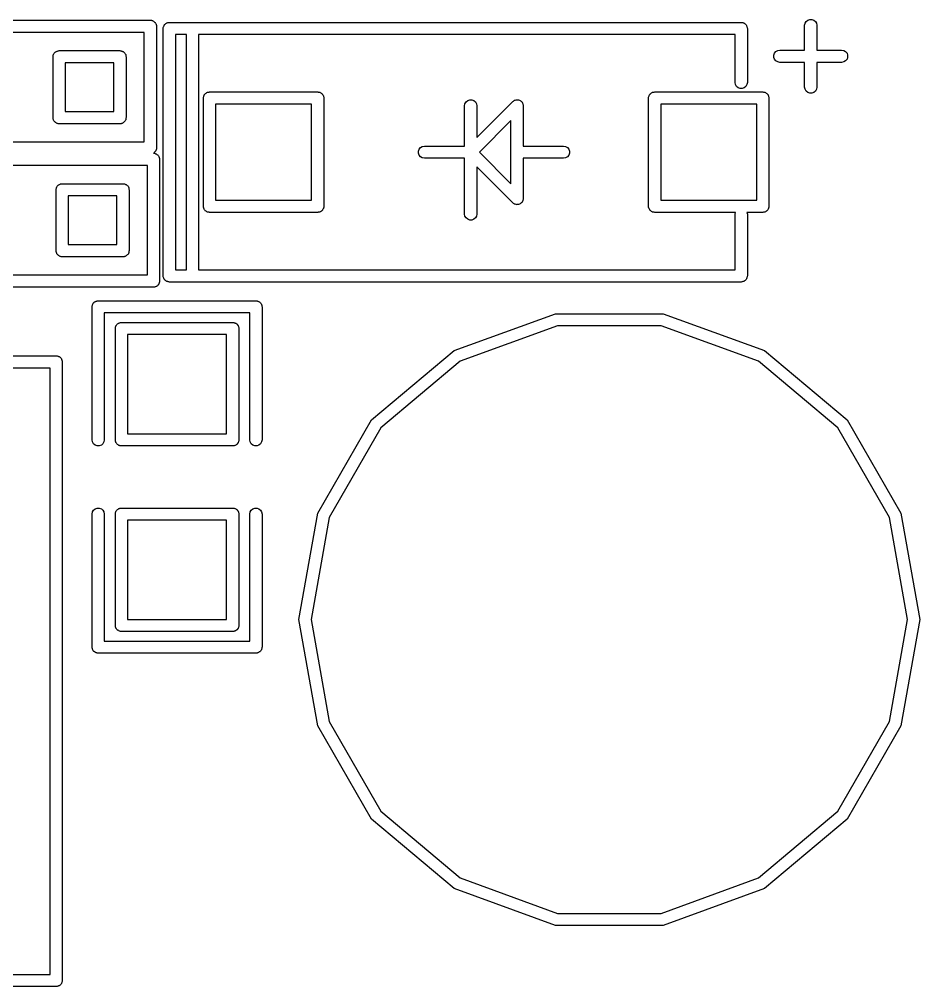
# Model space of a CAD drawing. Extents: x 105.1 to 166.9, y -128.1 to -71.6.
# Drawn here: x 155.88 to 163.28, y -128.13 to -120.19 of the extents above; entities that cross this region are included whole.
import ezdxf

# ---------------------------------------------------------------- set-up
doc = ezdxf.new("R2010")
doc.units = 0
doc.header["$MEASUREMENT"] = 0
doc.layers.add('BLACK', color=7, linetype='CONTINUOUS')

msp = doc.modelspace()

# ---------------------------------------------------------------- linework, layer by layer
at = {"layer": 'Black'}
for p, q in [((154.961, -120.193), (156.961, -120.193)), ((156.961, -120.193), (156.965, -120.194)), ((156.965, -120.194), (156.97, -120.194)), ((156.97, -120.194), (156.974, -120.196)), ((156.974, -120.196), (156.978, -120.196)), ((156.978, -120.196), (156.982, -120.199)), ((156.982, -120.199), (156.986, -120.2)), ((156.986, -120.2), (156.989, -120.203)), ((156.989, -120.203), (156.993, -120.205)), ((156.993, -120.205), (156.996, -120.208)), ((156.996, -120.208), (156.999, -120.211)), ((156.999, -120.211), (157.001, -120.215)), ((157.001, -120.215), (157.004, -120.218)), ((157.004, -120.218), (157.006, -120.223)), ((157.006, -120.223), (157.008, -120.226)), ((157.008, -120.226), (157.009, -120.231)), ((157.009, -120.231), (157.01, -120.235)), ((157.01, -120.235), (157.01, -120.239)), ((157.01, -120.239), (157.011, -120.243)), ((157.011, -120.243), (157.011, -121.243)), ((157.067, -120.252), (157.069, -120.248)), ((157.067, -120.256), (157.067, -120.252)), ((157.067, -120.261), (157.067, -120.256)), ((157.069, -120.248), (157.07, -120.244)), ((157.07, -120.244), (157.072, -120.24)), ((157.072, -120.24), (157.073, -120.236)), ((157.073, -120.236), (157.076, -120.232)), ((157.076, -120.232), (157.078, -120.229)), ((157.078, -120.229), (157.082, -120.226)), ((157.082, -120.226), (157.085, -120.222)), ((157.085, -120.222), (157.088, -120.22)), ((157.088, -120.22), (157.092, -120.217)), ((157.092, -120.217), (157.096, -120.216)), ((157.096, -120.216), (157.1, -120.214)), ((157.1, -120.214), (157.104, -120.213)), ((157.104, -120.213), (157.108, -120.211)), ((157.108, -120.211), (157.112, -120.211)), ((157.112, -120.211), (157.117, -120.211)), ((157.117, -120.211), (161.816, -120.211)), ((161.816, -120.211), (161.82, -120.211)), ((161.82, -120.211), (161.824, -120.211)), ((161.824, -120.211), (161.828, -120.213)), ((161.828, -120.213), (161.833, -120.214)), ((161.833, -120.214), (161.837, -120.216)), ((161.837, -120.216), (161.841, -120.217)), ((161.841, -120.217), (161.844, -120.22)), ((161.844, -120.22), (161.848, -120.222)), ((161.848, -120.222), (161.851, -120.226)), ((161.851, -120.226), (161.854, -120.229)), ((161.854, -120.229), (161.856, -120.232)), ((161.856, -120.232), (161.859, -120.236)), ((161.859, -120.236), (161.86, -120.24)), ((161.86, -120.24), (161.863, -120.244)), ((161.863, -120.244), (161.863, -120.248)), ((161.863, -120.248), (161.865, -120.252)), ((161.865, -120.252), (161.865, -120.256)), ((161.865, -120.256), (161.866, -120.261)), ((162.337, -120.235), (162.34, -120.218)), ((162.337, -120.439), (162.337, -120.235)), ((162.34, -120.218), (162.349, -120.203)), ((162.349, -120.203), (162.362, -120.192)), ((162.362, -120.192), (162.379, -120.186)), ((162.379, -120.186), (162.396, -120.186)), ((162.396, -120.186), (162.412, -120.192)), ((162.412, -120.192), (162.426, -120.203)), ((162.426, -120.203), (162.434, -120.218)), ((162.434, -120.218), (162.437, -120.235)), ((162.437, -120.235), (162.437, -120.439)), ((156.911, -120.293), (155.011, -120.293)), ((156.911, -121.193), (156.911, -120.293)), ((157.067, -122.293), (157.067, -120.261)), ((157.167, -120.311), (157.167, -122.243)), ((157.257, -120.311), (157.167, -120.311)), ((157.257, -122.243), (157.257, -120.311)), ((161.766, -120.311), (157.357, -120.311)), ((157.357, -120.311), (157.357, -122.243)), ((161.766, -120.705), (161.766, -120.311)), ((161.866, -120.261), (161.866, -120.705)), ((156.161, -120.493), (156.162, -120.489)), ((156.161, -120.993), (156.161, -120.493)), ((156.162, -120.485), (156.163, -120.481)), ((156.162, -120.489), (156.162, -120.485)), ((156.163, -120.481), (156.164, -120.476)), ((156.164, -120.476), (156.166, -120.472)), ((156.166, -120.472), (156.168, -120.468)), ((156.168, -120.468), (156.17, -120.465)), ((156.17, -120.465), (156.173, -120.461)), ((156.173, -120.461), (156.176, -120.458)), ((156.176, -120.458), (156.179, -120.455)), ((156.179, -120.455), (156.183, -120.453)), ((156.183, -120.453), (156.186, -120.45)), ((156.186, -120.45), (156.19, -120.449)), ((156.19, -120.449), (156.194, -120.446)), ((156.194, -120.446), (156.198, -120.446)), ((156.198, -120.446), (156.202, -120.444)), ((156.202, -120.444), (156.207, -120.444)), ((156.207, -120.444), (156.211, -120.443)), ((156.211, -120.443), (156.711, -120.443)), ((156.711, -120.443), (156.715, -120.444)), ((156.715, -120.444), (156.72, -120.444)), ((156.72, -120.444), (156.724, -120.446)), ((156.724, -120.446), (156.728, -120.446)), ((156.728, -120.446), (156.732, -120.449)), ((156.732, -120.449), (156.736, -120.45)), ((156.736, -120.45), (156.739, -120.453)), ((156.739, -120.453), (156.743, -120.455)), ((156.743, -120.455), (156.746, -120.458)), ((156.746, -120.458), (156.749, -120.461)), ((156.749, -120.461), (156.751, -120.465)), ((156.751, -120.465), (156.754, -120.468)), ((156.754, -120.468), (156.756, -120.472)), ((156.756, -120.472), (156.758, -120.476)), ((156.758, -120.476), (156.759, -120.481)), ((156.759, -120.481), (156.76, -120.485)), ((156.76, -120.485), (156.76, -120.489)), ((156.76, -120.489), (156.761, -120.493)), ((156.761, -120.493), (156.761, -120.993)), ((162.084, -120.481), (162.09, -120.464)), ((162.084, -120.498), (162.084, -120.481)), ((162.09, -120.464), (162.101, -120.451)), ((162.101, -120.451), (162.116, -120.442)), ((162.116, -120.442), (162.133, -120.439)), ((162.133, -120.439), (162.337, -120.439)), ((162.437, -120.439), (162.641, -120.439)), ((162.641, -120.439), (162.658, -120.442)), ((162.658, -120.442), (162.673, -120.451)), ((162.673, -120.451), (162.685, -120.464)), ((162.685, -120.464), (162.69, -120.481)), ((162.69, -120.481), (162.69, -120.498)), ((156.261, -120.543), (156.261, -120.943)), ((156.661, -120.543), (156.261, -120.543)), ((156.661, -120.943), (156.661, -120.543)), ((162.09, -120.514), (162.084, -120.498)), ((162.101, -120.528), (162.09, -120.514)), ((162.116, -120.536), (162.101, -120.528)), ((162.133, -120.539), (162.116, -120.536)), ((162.337, -120.539), (162.133, -120.539)), ((162.337, -120.743), (162.337, -120.539)), ((162.641, -120.539), (162.437, -120.539)), ((162.437, -120.539), (162.437, -120.743)), ((162.658, -120.536), (162.641, -120.539)), ((162.673, -120.528), (162.658, -120.536)), ((162.685, -120.514), (162.673, -120.528)), ((162.69, -120.498), (162.685, -120.514)), ((161.769, -120.722), (161.766, -120.705)), ((161.777, -120.737), (161.769, -120.722)), ((161.863, -120.722), (161.854, -120.737)), ((161.866, -120.705), (161.863, -120.722)), ((157.4, -120.815), (157.402, -120.811)), ((157.402, -120.811), (157.404, -120.807)), ((157.404, -120.807), (157.406, -120.804)), ((157.406, -120.804), (157.409, -120.8)), ((157.409, -120.8), (157.412, -120.797)), ((157.412, -120.797), (157.415, -120.794)), ((157.415, -120.794), (157.419, -120.792)), ((157.419, -120.792), (157.422, -120.789)), ((157.422, -120.789), (157.426, -120.787)), ((157.426, -120.787), (157.43, -120.785)), ((157.43, -120.785), (157.434, -120.784)), ((157.434, -120.784), (157.438, -120.783)), ((157.438, -120.783), (157.443, -120.783)), ((157.443, -120.783), (157.447, -120.782)), ((157.447, -120.782), (158.336, -120.782)), ((158.336, -120.782), (158.34, -120.783)), ((158.34, -120.783), (158.345, -120.783)), ((158.345, -120.783), (158.349, -120.784)), ((158.349, -120.784), (158.353, -120.785)), ((158.353, -120.785), (158.357, -120.787)), ((158.357, -120.787), (158.361, -120.789)), ((158.361, -120.789), (158.364, -120.792)), ((158.364, -120.792), (158.368, -120.794)), ((158.368, -120.794), (158.371, -120.797)), ((158.371, -120.797), (158.374, -120.8)), ((158.374, -120.8), (158.376, -120.804)), ((158.376, -120.804), (158.379, -120.807)), ((158.379, -120.807), (158.381, -120.811)), ((158.381, -120.811), (158.383, -120.815)), ((161.058, -120.815), (161.06, -120.811)), ((161.06, -120.811), (161.061, -120.807)), ((161.061, -120.807), (161.064, -120.804)), ((161.064, -120.804), (161.066, -120.8)), ((161.066, -120.8), (161.07, -120.797)), ((161.07, -120.797), (161.072, -120.794)), ((161.072, -120.794), (161.076, -120.792)), ((161.076, -120.792), (161.079, -120.789)), ((161.079, -120.789), (161.084, -120.787)), ((161.084, -120.787), (161.087, -120.785)), ((161.087, -120.785), (161.092, -120.784)), ((161.092, -120.784), (161.096, -120.783)), ((161.096, -120.783), (161.1, -120.783)), ((161.1, -120.783), (161.105, -120.782)), ((161.105, -120.782), (161.993, -120.782)), ((161.791, -120.749), (161.777, -120.737)), ((161.807, -120.754), (161.791, -120.749)), ((161.824, -120.754), (161.807, -120.754)), ((161.841, -120.749), (161.824, -120.754)), ((161.854, -120.737), (161.841, -120.749)), ((161.993, -120.782), (161.998, -120.783)), ((161.998, -120.783), (162.002, -120.783)), ((162.002, -120.783), (162.006, -120.784)), ((162.006, -120.784), (162.011, -120.785)), ((162.011, -120.785), (162.014, -120.787)), ((162.014, -120.787), (162.018, -120.789)), ((162.018, -120.789), (162.022, -120.792)), ((162.022, -120.792), (162.026, -120.794)), ((162.026, -120.794), (162.028, -120.797)), ((162.028, -120.797), (162.032, -120.8)), ((162.032, -120.8), (162.034, -120.804)), ((162.034, -120.804), (162.037, -120.807)), ((162.037, -120.807), (162.038, -120.811)), ((162.038, -120.811), (162.04, -120.815)), ((162.34, -120.76), (162.337, -120.743)), ((162.349, -120.775), (162.34, -120.76)), ((162.362, -120.787), (162.349, -120.775)), ((162.379, -120.793), (162.362, -120.787)), ((162.396, -120.793), (162.379, -120.793)), ((162.412, -120.787), (162.396, -120.793)), ((162.426, -120.775), (162.412, -120.787)), ((162.434, -120.76), (162.426, -120.775)), ((162.437, -120.743), (162.434, -120.76)), ((157.397, -120.832), (157.398, -120.828)), ((157.397, -121.721), (157.397, -120.832)), ((157.398, -120.824), (157.399, -120.819)), ((157.398, -120.828), (157.398, -120.824)), ((157.399, -120.819), (157.4, -120.815)), ((157.497, -120.882), (157.497, -121.671)), ((158.286, -120.882), (157.497, -120.882)), ((158.286, -121.671), (158.286, -120.882)), ((158.383, -120.815), (158.384, -120.819)), ((158.384, -120.819), (158.385, -120.824)), ((158.385, -120.824), (158.385, -120.828)), ((158.385, -120.828), (158.386, -120.832)), ((158.386, -120.832), (158.386, -121.721)), ((159.543, -120.896), (159.546, -120.879)), ((159.546, -120.879), (159.555, -120.864)), ((159.555, -120.864), (159.568, -120.852)), ((159.568, -120.852), (159.585, -120.846)), ((159.585, -120.846), (159.602, -120.846)), ((159.602, -120.846), (159.618, -120.852)), ((159.618, -120.852), (159.632, -120.864)), ((159.632, -120.864), (159.64, -120.879)), ((159.64, -120.879), (159.643, -120.896)), ((159.643, -121.156), (159.939, -120.86)), ((159.939, -120.86), (159.944, -120.857)), ((159.944, -120.857), (159.949, -120.852)), ((159.949, -120.852), (159.951, -120.852)), ((159.951, -120.852), (159.953, -120.85)), ((159.953, -120.85), (159.959, -120.849)), ((159.959, -120.849), (159.966, -120.846)), ((159.966, -120.846), (159.968, -120.846)), ((159.968, -120.846), (159.97, -120.846)), ((159.97, -120.846), (159.976, -120.846)), ((159.976, -120.846), (159.983, -120.846)), ((159.983, -120.846), (159.985, -120.847)), ((159.985, -120.847), (159.987, -120.847)), ((159.987, -120.847), (159.993, -120.85)), ((159.993, -120.85), (159.999, -120.852)), ((159.999, -120.852), (160.001, -120.854)), ((160.001, -120.854), (160.003, -120.855)), ((160.003, -120.855), (160.007, -120.859)), ((160.007, -120.859), (160.013, -120.864)), ((160.013, -120.864), (160.014, -120.865)), ((160.014, -120.865), (160.015, -120.867)), ((160.015, -120.867), (160.018, -120.873)), ((160.018, -120.873), (160.021, -120.879)), ((160.021, -120.879), (160.022, -120.881)), ((160.022, -120.881), (160.022, -120.883)), ((160.022, -120.883), (160.023, -120.889)), ((160.023, -120.889), (160.024, -120.896)), ((161.054, -120.832), (161.055, -120.828)), ((161.054, -121.721), (161.054, -120.832)), ((161.055, -120.824), (161.057, -120.819)), ((161.055, -120.828), (161.055, -120.824)), ((161.057, -120.819), (161.058, -120.815)), ((161.154, -120.882), (161.154, -121.671)), ((161.944, -120.882), (161.154, -120.882)), ((161.944, -121.671), (161.944, -120.882)), ((162.04, -120.815), (162.041, -120.819)), ((162.041, -120.819), (162.043, -120.824)), ((162.043, -120.824), (162.043, -120.828)), ((162.043, -120.828), (162.043, -120.832)), ((162.043, -120.832), (162.043, -121.721)), ((156.261, -120.943), (156.661, -120.943)), ((159.543, -121.227), (159.543, -120.896)), ((159.643, -120.896), (159.643, -121.156)), ((160.024, -120.896), (160.024, -121.227)), ((156.162, -120.998), (156.161, -120.993)), ((156.162, -121.002), (156.162, -120.998)), ((156.163, -121.006), (156.162, -121.002)), ((156.164, -121.01), (156.163, -121.006)), ((156.166, -121.014), (156.164, -121.01)), ((156.168, -121.018), (156.166, -121.014)), ((156.17, -121.022), (156.168, -121.018)), ((156.173, -121.025), (156.17, -121.022)), ((156.176, -121.028), (156.173, -121.025)), ((156.179, -121.032), (156.176, -121.028)), ((156.183, -121.034), (156.179, -121.032)), ((156.186, -121.037), (156.183, -121.034)), ((156.19, -121.038), (156.186, -121.037)), ((156.194, -121.04), (156.19, -121.038)), ((156.198, -121.041), (156.194, -121.04)), ((156.202, -121.043), (156.198, -121.041)), ((156.207, -121.043), (156.202, -121.043)), ((156.211, -121.043), (156.207, -121.043)), ((156.711, -121.043), (156.211, -121.043)), ((156.715, -121.043), (156.711, -121.043)), ((156.72, -121.043), (156.715, -121.043)), ((156.724, -121.041), (156.72, -121.043)), ((156.728, -121.04), (156.724, -121.041)), ((156.732, -121.038), (156.728, -121.04)), ((156.736, -121.037), (156.732, -121.038)), ((156.739, -121.034), (156.736, -121.037)), ((156.743, -121.032), (156.739, -121.034)), ((156.746, -121.028), (156.743, -121.032)), ((156.749, -121.025), (156.746, -121.028)), ((156.751, -121.022), (156.749, -121.025)), ((156.754, -121.018), (156.751, -121.022)), ((156.756, -121.014), (156.754, -121.018)), ((156.758, -121.01), (156.756, -121.014)), ((156.759, -121.006), (156.758, -121.01)), ((156.76, -121.002), (156.759, -121.006)), ((156.761, -120.993), (156.76, -120.998)), ((156.76, -120.998), (156.76, -121.002)), ((159.924, -121.016), (159.664, -121.277)), ((159.924, -121.537), (159.924, -121.016)), ((155.011, -121.193), (156.911, -121.193)), ((156.989, -121.284), (156.987, -121.286)), ((156.987, -121.286), (156.991, -121.286)), ((156.993, -121.281), (156.989, -121.284)), ((156.991, -121.286), (156.995, -121.286)), ((156.996, -121.278), (156.993, -121.281)), ((156.995, -121.286), (156.999, -121.288)), ((156.999, -121.275), (156.996, -121.278)), ((157.001, -121.272), (156.999, -121.275)), ((156.999, -121.288), (157.003, -121.289)), ((157.004, -121.268), (157.001, -121.272)), ((157.003, -121.289), (157.007, -121.291)), ((157.006, -121.264), (157.004, -121.268)), ((157.008, -121.26), (157.006, -121.264)), ((157.009, -121.256), (157.008, -121.26)), ((157.01, -121.252), (157.009, -121.256)), ((157.011, -121.243), (157.01, -121.247)), ((157.01, -121.247), (157.01, -121.252)), ((159.163, -121.268), (159.169, -121.252)), ((159.163, -121.285), (159.163, -121.268)), ((159.169, -121.302), (159.163, -121.285)), ((159.169, -121.252), (159.18, -121.238)), ((159.18, -121.238), (159.195, -121.23)), ((159.195, -121.23), (159.212, -121.227)), ((159.212, -121.227), (159.543, -121.227)), ((159.664, -121.277), (159.924, -121.537)), ((160.024, -121.227), (160.355, -121.227)), ((160.355, -121.227), (160.372, -121.23)), ((160.372, -121.23), (160.387, -121.238)), ((160.387, -121.238), (160.399, -121.252)), ((160.399, -121.252), (160.404, -121.268)), ((160.404, -121.285), (160.399, -121.302)), ((160.404, -121.268), (160.404, -121.285)), ((157.007, -121.291), (157.011, -121.292)), ((157.011, -121.292), (157.015, -121.295)), ((157.015, -121.295), (157.019, -121.297)), ((157.019, -121.297), (157.021, -121.301)), ((157.021, -121.301), (157.025, -121.303)), ((157.025, -121.303), (157.027, -121.307)), ((157.027, -121.307), (157.03, -121.311)), ((157.03, -121.311), (157.031, -121.315)), ((157.031, -121.315), (157.033, -121.319)), ((157.033, -121.319), (157.034, -121.323)), ((157.034, -121.323), (157.036, -121.327)), ((157.036, -121.327), (157.036, -121.331)), ((157.036, -121.331), (157.036, -121.336)), ((157.036, -121.336), (157.036, -122.335)), ((159.18, -121.315), (159.169, -121.302)), ((159.195, -121.324), (159.18, -121.315)), ((159.212, -121.327), (159.195, -121.324)), ((159.543, -121.327), (159.212, -121.327)), ((159.543, -121.785), (159.543, -121.327)), ((160.355, -121.327), (160.024, -121.327)), ((160.024, -121.327), (160.024, -121.658)), ((160.372, -121.324), (160.355, -121.327)), ((160.387, -121.315), (160.372, -121.324)), ((160.399, -121.302), (160.387, -121.315)), ((156.936, -121.386), (155.036, -121.386)), ((156.936, -122.285), (156.936, -121.386)), ((159.939, -121.693), (159.643, -121.397)), ((159.643, -121.397), (159.643, -121.785)), ((156.186, -121.586), (156.187, -121.581)), ((156.186, -122.086), (156.186, -121.586)), ((156.187, -121.577), (156.189, -121.573)), ((156.187, -121.581), (156.187, -121.577)), ((156.189, -121.568), (156.191, -121.565)), ((156.189, -121.573), (156.189, -121.568)), ((156.191, -121.565), (156.193, -121.561)), ((156.193, -121.561), (156.196, -121.557)), ((156.196, -121.557), (156.198, -121.553)), ((156.198, -121.553), (156.201, -121.551)), ((156.201, -121.551), (156.204, -121.547)), ((156.204, -121.547), (156.208, -121.545)), ((156.208, -121.545), (156.211, -121.542)), ((156.211, -121.542), (156.215, -121.541)), ((156.215, -121.541), (156.219, -121.539)), ((156.219, -121.539), (156.223, -121.538)), ((156.223, -121.538), (156.228, -121.536)), ((156.228, -121.536), (156.232, -121.536)), ((156.232, -121.536), (156.236, -121.536)), ((156.236, -121.536), (156.736, -121.536)), ((156.736, -121.536), (156.741, -121.536)), ((156.741, -121.536), (156.745, -121.536)), ((156.745, -121.536), (156.749, -121.538)), ((156.749, -121.538), (156.753, -121.539)), ((156.753, -121.539), (156.757, -121.541)), ((156.757, -121.541), (156.761, -121.542)), ((156.761, -121.542), (156.765, -121.545)), ((156.765, -121.545), (156.768, -121.547)), ((156.768, -121.547), (156.771, -121.551)), ((156.771, -121.551), (156.775, -121.553)), ((156.775, -121.553), (156.777, -121.557)), ((156.777, -121.557), (156.78, -121.561)), ((156.78, -121.561), (156.781, -121.565)), ((156.781, -121.565), (156.783, -121.568)), ((156.783, -121.568), (156.784, -121.573)), ((156.784, -121.573), (156.785, -121.577)), ((156.785, -121.577), (156.785, -121.581)), ((156.785, -121.581), (156.786, -121.586)), ((156.786, -121.586), (156.786, -122.086)), ((156.286, -121.636), (156.286, -122.036)), ((156.686, -121.636), (156.286, -121.636)), ((156.686, -122.036), (156.686, -121.636)), ((157.497, -121.671), (158.286, -121.671)), ((160.015, -121.686), (160.014, -121.688)), ((160.018, -121.68), (160.015, -121.686)), ((160.021, -121.675), (160.018, -121.68)), ((160.022, -121.673), (160.021, -121.675)), ((160.023, -121.664), (160.022, -121.671)), ((160.022, -121.671), (160.022, -121.673)), ((160.024, -121.658), (160.023, -121.664)), ((161.154, -121.671), (161.944, -121.671)), ((157.398, -121.726), (157.397, -121.721)), ((157.398, -121.73), (157.398, -121.726)), ((157.399, -121.734), (157.398, -121.73)), ((157.4, -121.738), (157.399, -121.734)), ((157.402, -121.742), (157.4, -121.738)), ((157.404, -121.746), (157.402, -121.742)), ((157.406, -121.75), (157.404, -121.746)), ((157.409, -121.753), (157.406, -121.75)), ((157.412, -121.756), (157.409, -121.753)), ((157.415, -121.76), (157.412, -121.756)), ((157.419, -121.762), (157.415, -121.76)), ((157.422, -121.765), (157.419, -121.762)), ((157.426, -121.766), (157.422, -121.765)), ((157.43, -121.768), (157.426, -121.766)), ((158.357, -121.766), (158.353, -121.768)), ((158.361, -121.765), (158.357, -121.766)), ((158.364, -121.762), (158.361, -121.765)), ((158.368, -121.76), (158.364, -121.762)), ((158.371, -121.756), (158.368, -121.76)), ((158.374, -121.753), (158.371, -121.756)), ((158.376, -121.75), (158.374, -121.753)), ((158.379, -121.746), (158.376, -121.75)), ((158.381, -121.742), (158.379, -121.746)), ((158.383, -121.738), (158.381, -121.742)), ((158.384, -121.734), (158.383, -121.738)), ((158.385, -121.73), (158.384, -121.734)), ((158.386, -121.721), (158.385, -121.726)), ((158.385, -121.726), (158.385, -121.73)), ((159.944, -121.697), (159.939, -121.693)), ((159.949, -121.701), (159.944, -121.697)), ((159.951, -121.702), (159.949, -121.701)), ((159.953, -121.703), (159.951, -121.702)), ((159.959, -121.705), (159.953, -121.703)), ((159.966, -121.707), (159.959, -121.705)), ((159.968, -121.707), (159.966, -121.707)), ((159.97, -121.708), (159.968, -121.707)), ((159.976, -121.707), (159.97, -121.708)), ((159.983, -121.707), (159.976, -121.707)), ((159.985, -121.706), (159.983, -121.707)), ((159.987, -121.706), (159.985, -121.706)), ((159.993, -121.703), (159.987, -121.706)), ((159.999, -121.701), (159.993, -121.703)), ((160.001, -121.7), (159.999, -121.701)), ((160.003, -121.699), (160.001, -121.7)), ((160.007, -121.694), (160.003, -121.699)), ((160.013, -121.69), (160.007, -121.694)), ((160.014, -121.688), (160.013, -121.69)), ((161.055, -121.726), (161.054, -121.721)), ((161.055, -121.73), (161.055, -121.726)), ((161.057, -121.734), (161.055, -121.73)), ((161.058, -121.738), (161.057, -121.734)), ((161.06, -121.742), (161.058, -121.738)), ((161.061, -121.746), (161.06, -121.742)), ((161.064, -121.75), (161.061, -121.746)), ((161.066, -121.753), (161.064, -121.75)), ((161.07, -121.756), (161.066, -121.753)), ((161.072, -121.76), (161.07, -121.756)), ((161.076, -121.762), (161.072, -121.76)), ((161.079, -121.765), (161.076, -121.762)), ((161.084, -121.766), (161.079, -121.765)), ((161.087, -121.768), (161.084, -121.766)), ((162.014, -121.766), (162.011, -121.768)), ((162.018, -121.765), (162.014, -121.766)), ((162.022, -121.762), (162.018, -121.765)), ((162.026, -121.76), (162.022, -121.762)), ((162.028, -121.756), (162.026, -121.76)), ((162.032, -121.753), (162.028, -121.756)), ((162.034, -121.75), (162.032, -121.753)), ((162.037, -121.746), (162.034, -121.75)), ((162.038, -121.742), (162.037, -121.746)), ((162.04, -121.738), (162.038, -121.742)), ((162.041, -121.734), (162.04, -121.738)), ((162.043, -121.73), (162.041, -121.734)), ((162.043, -121.721), (162.043, -121.726)), ((162.043, -121.726), (162.043, -121.73)), ((157.434, -121.769), (157.43, -121.768)), ((157.438, -121.77), (157.434, -121.769)), ((157.443, -121.77), (157.438, -121.77)), ((157.447, -121.771), (157.443, -121.77)), ((158.336, -121.771), (157.447, -121.771)), ((158.34, -121.77), (158.336, -121.771)), ((158.345, -121.77), (158.34, -121.77)), ((158.349, -121.769), (158.345, -121.77)), ((158.353, -121.768), (158.349, -121.769)), ((159.546, -121.802), (159.543, -121.785)), ((159.555, -121.817), (159.546, -121.802)), ((159.568, -121.828), (159.555, -121.817)), ((159.585, -121.834), (159.568, -121.828)), ((159.602, -121.834), (159.585, -121.834)), ((159.618, -121.828), (159.602, -121.834)), ((159.632, -121.817), (159.618, -121.828)), ((159.64, -121.802), (159.632, -121.817)), ((159.643, -121.785), (159.64, -121.802)), ((161.092, -121.769), (161.087, -121.768)), ((161.096, -121.77), (161.092, -121.769)), ((161.1, -121.77), (161.096, -121.77)), ((161.105, -121.771), (161.1, -121.77)), ((161.768, -121.771), (161.105, -121.771)), ((161.766, -121.785), (161.768, -121.771)), ((161.766, -122.243), (161.766, -121.785)), ((161.993, -121.771), (161.863, -121.771)), ((161.863, -121.771), (161.866, -121.785)), ((161.866, -121.785), (161.866, -122.293)), ((161.998, -121.77), (161.993, -121.771)), ((162.002, -121.77), (161.998, -121.77)), ((162.006, -121.769), (162.002, -121.77)), ((162.011, -121.768), (162.006, -121.769)), ((156.286, -122.036), (156.686, -122.036)), ((156.187, -122.09), (156.186, -122.086)), ((156.187, -122.094), (156.187, -122.09)), ((156.189, -122.098), (156.187, -122.094)), ((156.189, -122.103), (156.189, -122.098)), ((156.191, -122.106), (156.189, -122.103)), ((156.193, -122.111), (156.191, -122.106)), ((156.196, -122.114), (156.193, -122.111)), ((156.198, -122.118), (156.196, -122.114)), ((156.201, -122.12), (156.198, -122.118)), ((156.204, -122.124), (156.201, -122.12)), ((156.208, -122.126), (156.204, -122.124)), ((156.211, -122.129), (156.208, -122.126)), ((156.215, -122.13), (156.211, -122.129)), ((156.219, -122.133), (156.215, -122.13)), ((156.223, -122.133), (156.219, -122.133)), ((156.228, -122.135), (156.223, -122.133)), ((156.232, -122.135), (156.228, -122.135)), ((156.236, -122.136), (156.232, -122.135)), ((156.736, -122.136), (156.236, -122.136)), ((156.741, -122.135), (156.736, -122.136)), ((156.745, -122.135), (156.741, -122.135)), ((156.749, -122.133), (156.745, -122.135)), ((156.753, -122.133), (156.749, -122.133)), ((156.757, -122.13), (156.753, -122.133)), ((156.761, -122.129), (156.757, -122.13)), ((156.765, -122.126), (156.761, -122.129)), ((156.768, -122.124), (156.765, -122.126)), ((156.771, -122.12), (156.768, -122.124)), ((156.775, -122.118), (156.771, -122.12)), ((156.777, -122.114), (156.775, -122.118)), ((156.78, -122.111), (156.777, -122.114)), ((156.781, -122.106), (156.78, -122.111)), ((156.783, -122.103), (156.781, -122.106)), ((156.784, -122.098), (156.783, -122.103)), ((156.785, -122.094), (156.784, -122.098)), ((156.786, -122.086), (156.785, -122.09)), ((156.785, -122.09), (156.785, -122.094)), ((155.036, -122.285), (156.936, -122.285)), ((157.067, -122.297), (157.067, -122.293)), ((157.067, -122.301), (157.067, -122.297)), ((157.069, -122.305), (157.067, -122.301)), ((157.07, -122.31), (157.069, -122.305)), ((157.072, -122.314), (157.07, -122.31)), ((157.073, -122.318), (157.072, -122.314)), ((157.076, -122.321), (157.073, -122.318)), ((157.078, -122.325), (157.076, -122.321)), ((157.167, -122.243), (157.257, -122.243)), ((157.357, -122.243), (161.766, -122.243)), ((161.856, -122.321), (161.854, -122.325)), ((161.859, -122.318), (161.856, -122.321)), ((161.86, -122.314), (161.859, -122.318)), ((161.863, -122.31), (161.86, -122.314)), ((161.865, -122.301), (161.863, -122.305)), ((161.863, -122.305), (161.863, -122.31)), ((161.866, -122.293), (161.865, -122.297)), ((161.865, -122.297), (161.865, -122.301)), ((156.986, -122.385), (154.986, -122.385)), ((156.991, -122.385), (156.986, -122.385)), ((156.995, -122.385), (156.991, -122.385)), ((156.999, -122.383), (156.995, -122.385)), ((157.003, -122.382), (156.999, -122.383)), ((157.007, -122.38), (157.003, -122.382)), ((157.011, -122.379), (157.007, -122.38)), ((157.015, -122.376), (157.011, -122.379)), ((157.019, -122.374), (157.015, -122.376)), ((157.021, -122.37), (157.019, -122.374)), ((157.025, -122.368), (157.021, -122.37)), ((157.027, -122.364), (157.025, -122.368)), ((157.03, -122.36), (157.027, -122.364)), ((157.031, -122.356), (157.03, -122.36)), ((157.033, -122.352), (157.031, -122.356)), ((157.034, -122.348), (157.033, -122.352)), ((157.036, -122.344), (157.034, -122.348)), ((157.036, -122.335), (157.036, -122.34)), ((157.036, -122.34), (157.036, -122.344)), ((157.082, -122.328), (157.078, -122.325)), ((157.085, -122.331), (157.082, -122.328)), ((157.088, -122.333), (157.085, -122.331)), ((157.092, -122.336), (157.088, -122.333)), ((157.096, -122.338), (157.092, -122.336)), ((157.1, -122.34), (157.096, -122.338)), ((157.104, -122.34), (157.1, -122.34)), ((157.108, -122.342), (157.104, -122.34)), ((157.112, -122.342), (157.108, -122.342)), ((157.117, -122.343), (157.112, -122.342)), ((161.816, -122.343), (157.117, -122.343)), ((161.82, -122.342), (161.816, -122.343)), ((161.824, -122.342), (161.82, -122.342)), ((161.828, -122.34), (161.824, -122.342)), ((161.833, -122.34), (161.828, -122.34)), ((161.837, -122.338), (161.833, -122.34)), ((161.841, -122.336), (161.837, -122.338)), ((161.844, -122.333), (161.841, -122.336)), ((161.848, -122.331), (161.844, -122.333)), ((161.851, -122.328), (161.848, -122.331)), ((161.854, -122.325), (161.851, -122.328)), ((156.482, -122.547), (156.483, -122.542)), ((156.482, -123.639), (156.482, -122.547)), ((156.483, -122.538), (156.485, -122.534)), ((156.483, -122.542), (156.483, -122.538)), ((156.485, -122.534), (156.486, -122.53)), ((156.486, -122.53), (156.488, -122.526)), ((156.488, -122.526), (156.489, -122.522)), ((156.489, -122.522), (156.492, -122.518)), ((156.492, -122.518), (156.494, -122.515)), ((156.494, -122.515), (156.498, -122.512)), ((156.498, -122.512), (156.5, -122.508)), ((156.5, -122.508), (156.504, -122.506)), ((156.504, -122.506), (156.507, -122.503)), ((156.507, -122.503), (156.512, -122.502)), ((156.512, -122.502), (156.515, -122.5)), ((156.515, -122.5), (156.52, -122.499)), ((156.52, -122.499), (156.524, -122.497)), ((156.524, -122.497), (156.528, -122.497)), ((156.528, -122.497), (156.532, -122.497)), ((156.532, -122.497), (157.828, -122.497)), ((157.828, -122.497), (157.832, -122.497)), ((157.832, -122.497), (157.837, -122.497)), ((157.837, -122.497), (157.841, -122.499)), ((157.841, -122.499), (157.845, -122.5)), ((157.845, -122.5), (157.849, -122.502)), ((157.849, -122.502), (157.853, -122.503)), ((157.853, -122.503), (157.856, -122.506)), ((157.856, -122.506), (157.86, -122.508)), ((157.86, -122.508), (157.863, -122.512)), ((157.863, -122.512), (157.866, -122.515)), ((157.866, -122.515), (157.868, -122.518)), ((157.868, -122.518), (157.871, -122.522)), ((157.871, -122.522), (157.873, -122.526)), ((157.873, -122.526), (157.875, -122.53)), ((157.875, -122.53), (157.876, -122.534)), ((157.876, -122.534), (157.877, -122.538)), ((157.877, -122.538), (157.877, -122.542)), ((157.877, -122.542), (157.878, -122.547)), ((157.878, -122.547), (157.878, -123.639)), ((157.778, -122.597), (156.582, -122.597)), ((156.582, -122.597), (156.582, -123.639)), ((157.778, -123.639), (157.778, -122.597)), ((159.457, -122.906), (160.289, -122.603)), ((160.289, -122.603), (161.175, -122.603)), ((161.175, -122.603), (162.007, -122.906)), ((156.674, -122.716), (156.675, -122.712)), ((156.674, -122.72), (156.674, -122.716)), ((156.675, -122.712), (156.676, -122.707)), ((156.676, -122.707), (156.678, -122.704)), ((156.678, -122.704), (156.68, -122.7)), ((156.68, -122.7), (156.683, -122.696)), ((156.683, -122.696), (156.685, -122.692)), ((156.685, -122.692), (156.688, -122.69)), ((156.688, -122.69), (156.691, -122.686)), ((156.691, -122.686), (156.695, -122.684)), ((156.695, -122.684), (156.698, -122.681)), ((156.698, -122.681), (156.702, -122.68)), ((156.702, -122.68), (156.706, -122.678)), ((156.706, -122.678), (156.71, -122.677)), ((156.71, -122.677), (156.714, -122.675)), ((156.714, -122.675), (156.719, -122.675)), ((156.719, -122.675), (156.723, -122.675)), ((156.723, -122.675), (157.637, -122.675)), ((157.637, -122.675), (157.642, -122.675)), ((157.642, -122.675), (157.646, -122.675)), ((157.646, -122.675), (157.65, -122.677)), ((157.65, -122.677), (157.655, -122.678)), ((157.655, -122.678), (157.658, -122.68)), ((157.658, -122.68), (157.662, -122.681)), ((157.662, -122.681), (157.666, -122.684)), ((157.666, -122.684), (157.67, -122.686)), ((157.67, -122.686), (157.672, -122.69)), ((157.672, -122.69), (157.676, -122.692)), ((157.676, -122.692), (157.678, -122.696)), ((157.678, -122.696), (157.681, -122.7)), ((157.681, -122.7), (157.682, -122.704)), ((157.682, -122.704), (157.684, -122.707)), ((157.684, -122.707), (157.685, -122.712)), ((157.685, -122.712), (157.687, -122.716)), ((157.687, -122.716), (157.687, -122.72)), ((160.307, -122.702), (159.507, -122.993)), ((161.157, -122.702), (160.307, -122.702)), ((161.957, -122.993), (161.157, -122.702)), ((156.673, -122.725), (156.674, -122.72)), ((156.673, -123.639), (156.673, -122.725)), ((156.773, -122.775), (156.773, -123.589)), ((157.587, -122.775), (156.773, -122.775)), ((157.587, -123.589), (157.587, -122.775)), ((157.687, -122.72), (157.687, -122.725)), ((157.687, -122.725), (157.687, -123.639)), ((123.167, -122.949), (156.187, -122.949)), ((156.187, -122.949), (156.191, -122.949)), ((156.191, -122.949), (156.195, -122.949)), ((156.195, -122.949), (156.199, -122.951)), ((156.199, -122.951), (156.204, -122.952)), ((156.204, -122.952), (156.207, -122.954)), ((156.207, -122.954), (156.212, -122.955)), ((156.212, -122.955), (156.215, -122.958)), ((158.779, -123.475), (159.457, -122.906)), ((162.007, -122.906), (162.685, -123.475)), ((156.215, -122.958), (156.219, -122.96)), ((156.219, -122.96), (156.222, -122.964)), ((156.222, -122.964), (156.225, -122.966)), ((156.225, -122.966), (156.227, -122.97)), ((156.227, -122.97), (156.23, -122.974)), ((156.23, -122.974), (156.231, -122.978)), ((156.231, -122.978), (156.234, -122.982)), ((156.234, -122.982), (156.234, -122.986)), ((156.234, -122.986), (156.236, -122.99)), ((156.236, -122.99), (156.236, -122.994)), ((156.236, -122.994), (156.237, -122.999)), ((156.237, -122.999), (156.237, -128.079)), ((159.507, -122.993), (158.855, -123.54)), ((162.609, -123.54), (161.957, -122.993)), ((156.137, -123.049), (123.217, -123.049)), ((156.137, -128.029), (156.137, -123.049)), ((158.336, -124.242), (158.779, -123.475)), ((162.685, -123.475), (163.128, -124.242)), ((156.773, -123.589), (157.587, -123.589)), ((158.855, -123.54), (158.43, -124.277)), ((163.034, -124.277), (162.609, -123.54)), ((156.486, -123.656), (156.482, -123.639)), ((156.494, -123.671), (156.486, -123.656)), ((156.507, -123.682), (156.494, -123.671)), ((156.571, -123.671), (156.558, -123.682)), ((156.579, -123.656), (156.571, -123.671)), ((156.582, -123.639), (156.579, -123.656)), ((156.674, -123.643), (156.673, -123.639)), ((156.674, -123.648), (156.674, -123.643)), ((156.675, -123.652), (156.674, -123.648)), ((156.676, -123.656), (156.675, -123.652)), ((156.678, -123.66), (156.676, -123.656)), ((156.68, -123.664), (156.678, -123.66)), ((156.683, -123.667), (156.68, -123.664)), ((156.685, -123.671), (156.683, -123.667)), ((156.688, -123.674), (156.685, -123.671)), ((157.676, -123.671), (157.672, -123.674)), ((157.678, -123.667), (157.676, -123.671)), ((157.681, -123.664), (157.678, -123.667)), ((157.682, -123.66), (157.681, -123.664)), ((157.684, -123.656), (157.682, -123.66)), ((157.685, -123.652), (157.684, -123.656)), ((157.687, -123.648), (157.685, -123.652)), ((157.687, -123.639), (157.687, -123.643)), ((157.687, -123.643), (157.687, -123.648)), ((157.781, -123.656), (157.778, -123.639)), ((157.79, -123.671), (157.781, -123.656)), ((157.803, -123.682), (157.79, -123.671)), ((157.866, -123.671), (157.853, -123.682)), ((157.875, -123.656), (157.866, -123.671)), ((157.878, -123.639), (157.875, -123.656)), ((156.524, -123.688), (156.507, -123.682)), ((156.541, -123.688), (156.524, -123.688)), ((156.558, -123.682), (156.541, -123.688)), ((156.691, -123.677), (156.688, -123.674)), ((156.695, -123.679), (156.691, -123.677)), ((156.698, -123.682), (156.695, -123.679)), ((156.702, -123.684), (156.698, -123.682)), ((156.706, -123.686), (156.702, -123.684)), ((156.71, -123.687), (156.706, -123.686)), ((156.714, -123.688), (156.71, -123.687)), ((156.719, -123.688), (156.714, -123.688)), ((156.723, -123.689), (156.719, -123.688)), ((157.637, -123.689), (156.723, -123.689)), ((157.642, -123.688), (157.637, -123.689)), ((157.646, -123.688), (157.642, -123.688)), ((157.65, -123.687), (157.646, -123.688)), ((157.655, -123.686), (157.65, -123.687)), ((157.658, -123.684), (157.655, -123.686)), ((157.662, -123.682), (157.658, -123.684)), ((157.666, -123.679), (157.662, -123.682)), ((157.67, -123.677), (157.666, -123.679)), ((157.672, -123.674), (157.67, -123.677)), ((157.819, -123.688), (157.803, -123.682)), ((157.837, -123.688), (157.819, -123.688)), ((157.853, -123.682), (157.837, -123.688)), ((156.486, -124.231), (156.494, -124.216)), ((156.494, -124.216), (156.507, -124.205)), ((156.507, -124.205), (156.524, -124.199)), ((156.524, -124.199), (156.541, -124.199)), ((156.541, -124.199), (156.558, -124.205)), ((156.558, -124.205), (156.571, -124.216)), ((156.571, -124.216), (156.579, -124.231)), ((156.676, -124.231), (156.678, -124.228)), ((156.678, -124.228), (156.68, -124.224)), ((156.68, -124.224), (156.683, -124.22)), ((156.683, -124.22), (156.685, -124.216)), ((156.685, -124.216), (156.688, -124.214)), ((156.688, -124.214), (156.691, -124.21)), ((156.691, -124.21), (156.695, -124.208)), ((156.695, -124.208), (156.698, -124.205)), ((156.698, -124.205), (156.702, -124.204)), ((156.702, -124.204), (156.706, -124.202)), ((156.706, -124.202), (156.71, -124.201)), ((156.71, -124.201), (156.714, -124.199)), ((156.714, -124.199), (156.719, -124.199)), ((156.719, -124.199), (156.723, -124.199)), ((156.723, -124.199), (157.637, -124.199)), ((157.637, -124.199), (157.642, -124.199)), ((157.642, -124.199), (157.646, -124.199)), ((157.646, -124.199), (157.65, -124.201)), ((157.65, -124.201), (157.655, -124.202)), ((157.655, -124.202), (157.658, -124.204)), ((157.658, -124.204), (157.662, -124.205)), ((157.662, -124.205), (157.666, -124.208)), ((157.666, -124.208), (157.67, -124.21)), ((157.67, -124.21), (157.672, -124.214)), ((157.672, -124.214), (157.676, -124.216)), ((157.676, -124.216), (157.678, -124.22)), ((157.678, -124.22), (157.681, -124.224)), ((157.681, -124.224), (157.682, -124.228)), ((157.682, -124.228), (157.684, -124.231)), ((157.781, -124.231), (157.79, -124.216)), ((157.79, -124.216), (157.803, -124.205)), ((157.803, -124.205), (157.819, -124.199)), ((157.819, -124.199), (157.837, -124.199)), ((157.837, -124.199), (157.853, -124.205)), ((157.853, -124.205), (157.866, -124.216)), ((157.866, -124.216), (157.875, -124.231)), ((156.482, -124.249), (156.486, -124.231)), ((156.482, -125.341), (156.482, -124.249)), ((156.579, -124.231), (156.582, -124.249)), ((156.582, -124.249), (156.582, -125.291)), ((156.673, -124.249), (156.674, -124.244)), ((156.673, -125.163), (156.673, -124.249)), ((156.674, -124.24), (156.675, -124.236)), ((156.674, -124.244), (156.674, -124.24)), ((156.675, -124.236), (156.676, -124.231)), ((156.773, -124.299), (156.773, -125.113)), ((157.587, -124.299), (156.773, -124.299)), ((157.587, -125.113), (157.587, -124.299)), ((157.684, -124.231), (157.685, -124.236)), ((157.685, -124.236), (157.687, -124.24)), ((157.687, -124.24), (157.687, -124.244)), ((157.687, -124.244), (157.687, -124.249)), ((157.687, -124.249), (157.687, -125.163)), ((157.778, -124.249), (157.781, -124.231)), ((157.778, -125.291), (157.778, -124.249)), ((157.875, -124.231), (157.878, -124.249)), ((157.878, -124.249), (157.878, -125.341)), ((158.182, -125.115), (158.336, -124.242)), ((158.43, -124.277), (158.282, -125.115)), ((163.182, -125.115), (163.034, -124.277)), ((163.128, -124.242), (163.282, -125.115)), ((156.674, -125.167), (156.673, -125.163)), ((156.674, -125.172), (156.674, -125.167)), ((156.675, -125.176), (156.674, -125.172)), ((156.676, -125.18), (156.675, -125.176)), ((156.678, -125.184), (156.676, -125.18)), ((156.773, -125.113), (157.587, -125.113)), ((157.684, -125.18), (157.682, -125.184)), ((157.685, -125.176), (157.684, -125.18)), ((157.687, -125.172), (157.685, -125.176)), ((157.687, -125.163), (157.687, -125.167)), ((157.687, -125.167), (157.687, -125.172)), ((158.336, -125.987), (158.182, -125.115)), ((158.282, -125.115), (158.43, -125.952)), ((163.034, -125.952), (163.182, -125.115)), ((163.282, -125.115), (163.128, -125.987)), ((156.68, -125.188), (156.678, -125.184)), ((156.683, -125.191), (156.68, -125.188)), ((156.685, -125.195), (156.683, -125.191)), ((156.688, -125.198), (156.685, -125.195)), ((156.691, -125.201), (156.688, -125.198)), ((156.695, -125.203), (156.691, -125.201)), ((156.698, -125.206), (156.695, -125.203)), ((156.702, -125.208), (156.698, -125.206)), ((156.706, -125.21), (156.702, -125.208)), ((156.71, -125.211), (156.706, -125.21)), ((156.714, -125.212), (156.71, -125.211)), ((156.719, -125.212), (156.714, -125.212)), ((156.723, -125.213), (156.719, -125.212)), ((157.637, -125.213), (156.723, -125.213)), ((157.642, -125.212), (157.637, -125.213)), ((157.646, -125.212), (157.642, -125.212)), ((157.65, -125.211), (157.646, -125.212)), ((157.655, -125.21), (157.65, -125.211)), ((157.658, -125.208), (157.655, -125.21)), ((157.662, -125.206), (157.658, -125.208)), ((157.666, -125.203), (157.662, -125.206)), ((157.67, -125.201), (157.666, -125.203)), ((157.672, -125.198), (157.67, -125.201)), ((157.676, -125.195), (157.672, -125.198)), ((157.678, -125.191), (157.676, -125.195)), ((157.681, -125.188), (157.678, -125.191)), ((157.682, -125.184), (157.681, -125.188)), ((156.582, -125.291), (157.778, -125.291)), ((156.483, -125.345), (156.482, -125.341)), ((156.483, -125.349), (156.483, -125.345)), ((156.485, -125.353), (156.483, -125.349)), ((156.486, -125.358), (156.485, -125.353)), ((156.488, -125.362), (156.486, -125.358)), ((156.489, -125.366), (156.488, -125.362)), ((156.492, -125.369), (156.489, -125.366)), ((156.494, -125.373), (156.492, -125.369)), ((156.498, -125.376), (156.494, -125.373)), ((156.5, -125.379), (156.498, -125.376)), ((156.504, -125.381), (156.5, -125.379)), ((156.507, -125.384), (156.504, -125.381)), ((156.512, -125.386), (156.507, -125.384)), ((156.515, -125.388), (156.512, -125.386)), ((156.52, -125.388), (156.515, -125.388)), ((156.524, -125.39), (156.52, -125.388)), ((156.528, -125.39), (156.524, -125.39)), ((156.532, -125.391), (156.528, -125.39)), ((157.828, -125.391), (156.532, -125.391)), ((157.832, -125.39), (157.828, -125.391)), ((157.837, -125.39), (157.832, -125.39)), ((157.841, -125.388), (157.837, -125.39)), ((157.845, -125.388), (157.841, -125.388)), ((157.849, -125.386), (157.845, -125.388)), ((157.853, -125.384), (157.849, -125.386)), ((157.856, -125.381), (157.853, -125.384)), ((157.86, -125.379), (157.856, -125.381)), ((157.863, -125.376), (157.86, -125.379)), ((157.866, -125.373), (157.863, -125.376)), ((157.868, -125.369), (157.866, -125.373)), ((157.871, -125.366), (157.868, -125.369)), ((157.873, -125.362), (157.871, -125.366)), ((157.875, -125.358), (157.873, -125.362)), ((157.876, -125.353), (157.875, -125.358)), ((157.877, -125.349), (157.876, -125.353)), ((157.878, -125.341), (157.877, -125.345)), ((157.877, -125.345), (157.877, -125.349)), ((158.43, -125.952), (158.855, -126.689)), ((162.609, -126.689), (163.034, -125.952)), ((158.779, -126.754), (158.336, -125.987)), ((163.128, -125.987), (162.685, -126.754)), ((158.855, -126.689), (159.507, -127.236)), ((161.957, -127.236), (162.609, -126.689)), ((159.457, -127.323), (158.779, -126.754)), ((162.685, -126.754), (162.007, -127.323)), ((159.507, -127.236), (160.307, -127.527)), ((161.157, -127.527), (161.957, -127.236)), ((160.289, -127.626), (159.457, -127.323)), ((162.007, -127.323), (161.175, -127.626)), ((160.307, -127.527), (161.157, -127.527)), ((161.175, -127.626), (160.289, -127.626)), ((123.217, -128.029), (156.137, -128.029)), ((156.215, -128.119), (156.212, -128.122)), ((156.219, -128.117), (156.215, -128.119)), ((156.222, -128.114), (156.219, -128.117)), ((156.225, -128.111), (156.222, -128.114)), ((156.227, -128.107), (156.225, -128.111)), ((156.23, -128.104), (156.227, -128.107)), ((156.231, -128.1), (156.23, -128.104)), ((156.234, -128.096), (156.231, -128.1)), ((156.236, -128.087), (156.234, -128.091)), ((156.234, -128.091), (156.234, -128.096)), ((156.237, -128.079), (156.236, -128.083)), ((156.236, -128.083), (156.236, -128.087)), ((156.187, -128.129), (123.167, -128.129)), ((156.191, -128.128), (156.187, -128.129)), ((156.195, -128.128), (156.191, -128.128)), ((156.199, -128.126), (156.195, -128.128)), ((156.204, -128.126), (156.199, -128.126)), ((156.207, -128.123), (156.204, -128.126)), ((156.212, -128.122), (156.207, -128.123))]:
    msp.add_line(p, q, dxfattribs=at)

doc.saveas('drawing.dxf')
